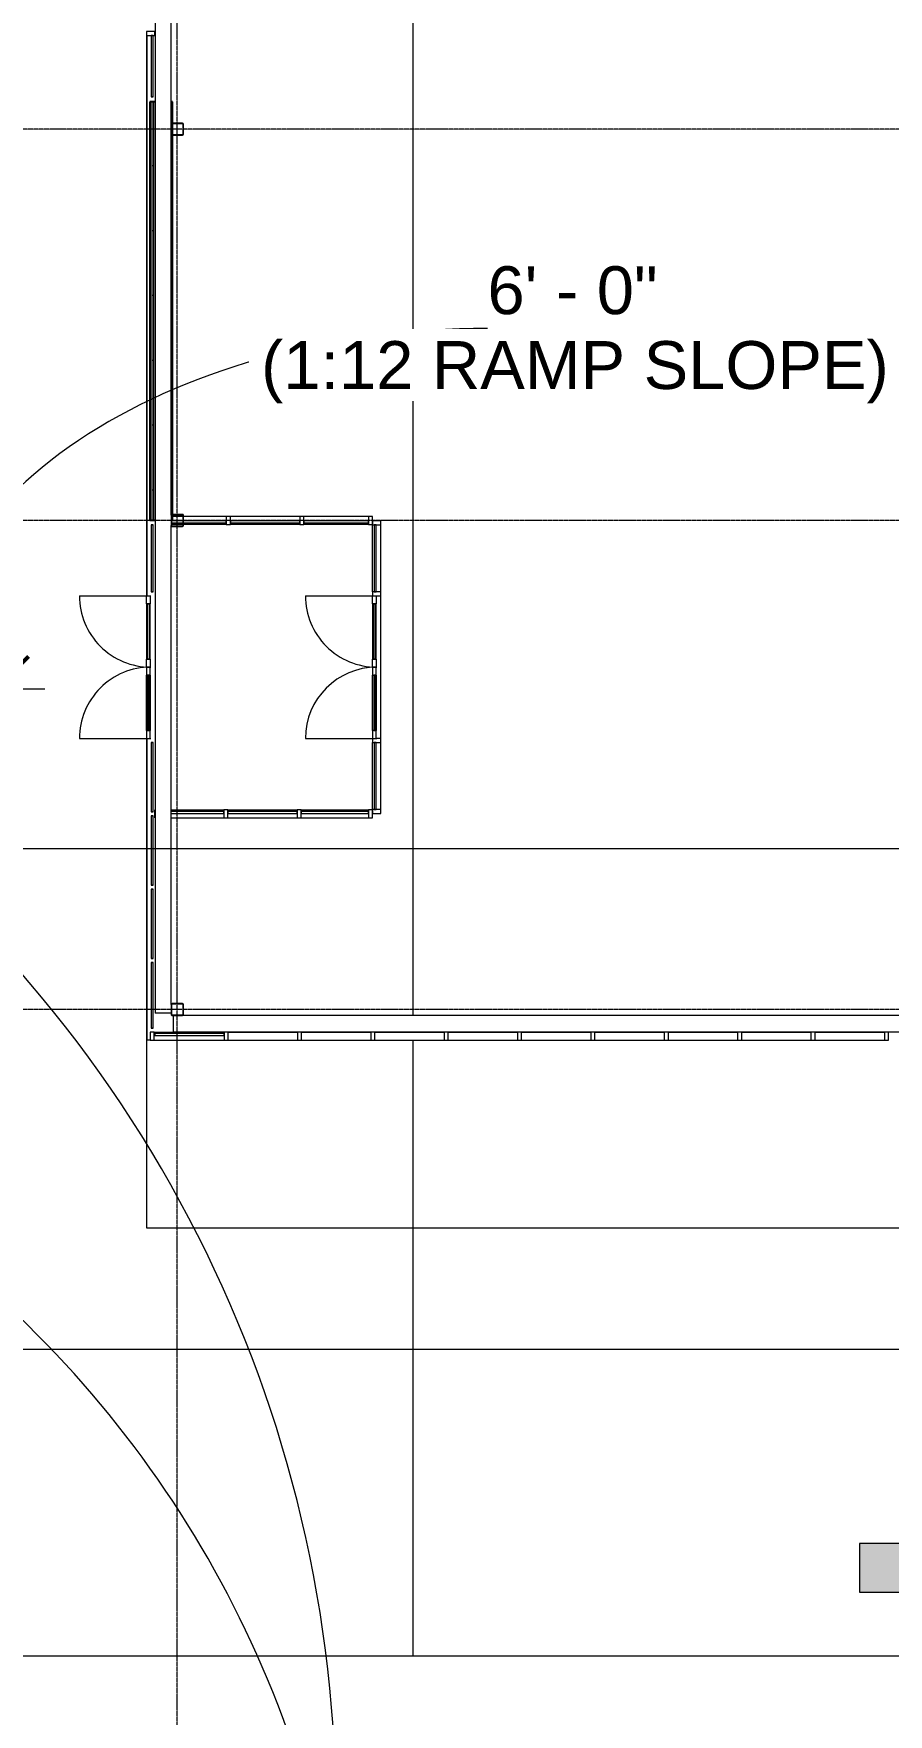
# Model space of a CAD drawing. Header units: inches. Extents: x 19712 to 27543, y -26063 to -18659.
# Drawn here: x 22002 to 22423, y -23132 to -22303 of the extents above; entities that cross this region are included whole.
import ezdxf

# ---------------------------------------------------------------- set-up
doc = ezdxf.new("R2010")
doc.units = ezdxf.units.IN
doc.header["$MEASUREMENT"] = 0
doc.linetypes.add('Grid Line 1_2_', pattern=[0.875, 0.5, -0.125, 0.125, -0.125])
for name, color, linetype, lineweight in [('A-ANNO-DIMS', 211, 'Continuous', 9), ('A-ANNO-DIMS-256', 211, 'Continuous', 9), ('A-DETL', 90, 'Continuous', 9), ('A-DOOR', 31, 'Continuous', 9), ('A-GLAZ-CURT', 52, 'Continuous', 9), ('A-GLAZ-CWMG', 51, 'Continuous', 9), ('A-WALL', 113, 'Continuous', 9), ('A-WALL-PATT', 111, 'Continuous', 25), ('C-BLDG-PADS', 91, 'Continuous', 9), ('C-TOPO', 7, 'Continuous', 9), ('Conc', 7, 'Continuous', 9), ('EOP-PR', 4, 'Continuous', 9), ('G-ANNO-SYMB', 111, 'Continuous', 9), ('G-ANNO-TEXT', 231, 'Continuous', 9), ('L-SITE-WALL', 31, 'Continuous', 9), ('S-BEAM', 12, 'Continuous', 9), ('S-COLS', 52, 'Continuous', 9), ('S-GRID', 1, 'Continuous', 9)]:
    doc.layers.add(name, color=color, linetype=linetype, lineweight=lineweight)
doc.styles.add('Arial', font='arial.ttf', dxfattribs={"height": 23.60479})
doc.dimstyles.new('Linear_-_3_32__Arial', dxfattribs={"dimscale": 12, "dimtxt": 24, "dimasz": 2.666667, "dimexe": 2, "dimexo": 1.333333, "dimgap": 1.333333, "dimtad": 1, "dimdec": 0, "dimzin": 1, "dimdsep": 46, "dimlunit": 4, "dimtxsty": 'Arial', "dimblk1": 'OBLIQUE', "dimblk2": 'OBLIQUE', "dimsah": 1, "dimcen": 0.09, "dimdle": 2, "dimazin": 0, "dimtfac": 1, "dimtdec": 4, "dimtix": 1, "dimtmove": 1, "dimatfit": 3, "dimfxl": 1, "dimtvp": 1, "dimtfill": 1, "dimfrac": 2, "dimtolj": 1, "dimtzin": 0, "dimarcsym": 2})

# ---------------------------------------------------------------- blocks, each defined once
blk = doc.blocks.new('Girt_C - 8_D-948188-Site Plan - Phase 1')
at = {"layer": 'S-BEAM'}
for p, q in [((22061.64, -20906.05), (22061.64, -22786.18)), ((22069.64, -22540.52), (22069.64, -20906.05)), ((22069.64, -22781.77), (22069.64, -22545.59)), ((22061.83, -22786.18), (22061.64, -22786.18)), ((22069.45, -22786.18), (22061.83, -22786.18)), ((22069.64, -22786.18), (22069.45, -22786.18))]:
    blk.add_line(p, q, dxfattribs=at)
blk = doc.blocks.new('HSS-Hollow Structural Section-Column - HSS6X6X1_4-V13-Site Plan - Phase 1')
at = {"layer": 'S-COLS'}
h = blk.add_hatch(dxfattribs=at)
h.set_pattern_fill('FP_7', color=256, style=0, pattern_type=2)
h.set_pattern_definition([(225, (22072.64, -22784.303), (25.342707, -25.342707), []), (225, (22072.64, -22822.703), (25.342707, -25.342707), [])])
h.paths.add_polyline_path([(-2.53, 3), (-2.86, 2.86), (-3, 2.53), (-2.7, 2.7)], flags=0)
h.paths.add_polyline_path([(2.53, 3), (2.7, 2.7), (3, 2.53), (2.86, 2.86)], flags=0)
h.paths.add_polyline_path([(-2.53, 3), (-2.53, 2.77), (2.53, 2.77), (2.53, 3)], flags=0)
h.paths.add_polyline_path([(3, -2.53), (2.7, -2.7), (2.53, -3), (2.86, -2.86)], flags=0)
h.paths.add_polyline_path([(3, 2.53), (2.77, 2.53), (2.77, -2.53), (3, -2.53)], flags=0)
h.paths.add_polyline_path([(-3, -2.53), (-2.86, -2.86), (-2.53, -3), (-2.7, -2.7)], flags=0)
h.paths.add_polyline_path([(-2.77, 2.53), (-3, 2.53), (-3, -2.53), (-2.77, -2.53)], flags=0)
h.paths.add_polyline_path([(-2.53, -2.77), (-2.53, -3), (2.53, -3), (2.53, -2.77)], flags=0)
at = {"layer": 'S-COLS', "lineweight": 15}
for p, q in [((-3, 2.53), (-3, -2.53)), ((-2.77, -2.53), (-2.77, 2.53)), ((2.53, 3), (-2.53, 3)), ((-2.53, 2.77), (2.53, 2.77)), ((2.77, 2.53), (2.77, -2.53)), ((3, -2.53), (3, 2.53)), ((2.53, -2.77), (-2.53, -2.77)), ((-2.53, -3), (2.53, -3))]:
    blk.add_line(p, q, dxfattribs=at)
for centre, radius, start, end in [((-2.53, 2.53), 0.466, 90, 180), ((-2.53, 2.53), 0.233, 90, 180), ((2.53, 2.53), 0.466, 360, 90), ((2.53, 2.53), 0.233, 0, 90), ((-2.53, -2.53), 0.466, 180, 270), ((-2.53, -2.53), 0.233, 180, 270), ((2.53, -2.53), 0.233, 270, 360), ((2.53, -2.53), 0.466, 270, 360)]:
    blk.add_arc(centre, radius, start, end, dxfattribs=at)
blk = doc.blocks.new('Girt_C - 8_D-948186-Site Plan - Phase 1')
at = {"layer": 'S-BEAM'}
for p, q in [((22070.77, -22787.49), (22070.77, -22787.3)), ((22070.77, -22795.12), (22070.77, -22787.49)), ((23083.36, -22787.3), (22075.17, -22787.3)), ((22070.77, -22795.3), (22070.77, -22795.12)), ((22070.77, -22795.3), (26266.89, -22795.3))]:
    blk.add_line(p, q, dxfattribs=at)
blk = doc.blocks.new('HSS-Hollow Structural Section-Column - HSS6X6X1_4-V23-Site Plan - Phase 1')
at = {"layer": 'S-COLS'}
h = blk.add_hatch(dxfattribs=at)
h.set_pattern_fill('FP_9', color=256, style=0, pattern_type=2)
h.set_pattern_definition([(225, (22072.64, -22543.053), (25.342707, -25.342707), []), (225, (22072.64, -22581.453), (25.342707, -25.342707), [])])
h.paths.add_polyline_path([(-2.53, 3), (-2.86, 2.86), (-3, 2.53), (-2.7, 2.7)], flags=0)
h.paths.add_polyline_path([(2.53, 3), (2.7, 2.7), (3, 2.53), (2.86, 2.86)], flags=0)
h.paths.add_polyline_path([(-2.53, 3), (-2.53, 2.77), (2.53, 2.77), (2.53, 3)], flags=0)
h.paths.add_polyline_path([(-3, -2.53), (-2.86, -2.86), (-2.53, -3), (-2.7, -2.7)], flags=0)
h.paths.add_polyline_path([(-3, 2.53), (-3, -2.53), (-2.77, -2.53), (-2.77, 2.53)], flags=0)
h.paths.add_polyline_path([(3, -2.53), (2.7, -2.7), (2.53, -3), (2.86, -2.86)], flags=0)
h.paths.add_polyline_path([(3, 2.53), (2.77, 2.53), (2.77, -2.53), (3, -2.53)], flags=0)
h.paths.add_polyline_path([(-2.53, -2.77), (-2.53, -3), (2.53, -3), (2.53, -2.77)], flags=0)
at = {"layer": 'S-COLS', "lineweight": 15}
for p, q in [((-3, 2.53), (-3, -2.53)), ((-2.77, -2.53), (-2.77, 2.53)), ((2.53, 3), (-2.53, 3)), ((-2.53, 2.77), (2.53, 2.77)), ((2.77, 2.53), (2.77, -2.53)), ((3, -2.53), (3, 2.53)), ((2.53, -2.77), (-2.53, -2.77)), ((-2.53, -3), (2.53, -3))]:
    blk.add_line(p, q, dxfattribs=at)
for centre, radius, start, end in [((-2.53, 2.53), 0.466, 90, 180), ((-2.53, 2.53), 0.233, 90, 180), ((2.53, 2.53), 0.466, 360, 90), ((2.53, 2.53), 0.233, 0, 90), ((-2.53, -2.53), 0.466, 180, 270), ((-2.53, -2.53), 0.233, 180, 270), ((2.53, -2.53), 0.233, 270, 360), ((2.53, -2.53), 0.466, 270, 360)]:
    blk.add_arc(centre, radius, start, end, dxfattribs=at)
blk = doc.blocks.new('System Panel - Glazed-827433-Site Plan - Phase 1')
at = {"layer": 'A-GLAZ-CURT'}
for p, q in [((17.09375, -0.25), (-17.09375, -0.25)), ((-17.09375, -0.25), (-17.09375, -1.25)), ((-17.09375, -1.25), (-17.09375, -0.25)), ((17.09375, -0.25), (-17.09375, -0.25)), ((-17.09375, -1.25), (17.09375, -1.25)), ((-17.09375, -1.25), (17.09375, -1.25)), ((17.09375, -1.25), (17.09375, -0.25)), ((17.09375, -0.25), (17.09375, -1.25))]:
    blk.add_line(p, q, dxfattribs=at)
blk = doc.blocks.new('Rectangular Mullion - Rectangular Mullion 1-769200-Site Plan - Phase 1')
at = {"layer": 'A-GLAZ-CWMG'}
for p, q in [((22387.27, -22795.43), (22421.45, -22795.43)), ((22387.27, -22799.43), (22421.45, -22799.43))]:
    blk.add_line(p, q, dxfattribs=at)
blk = doc.blocks.new('Rectangular Mullion - Rectangular Mullion 1-V26-Site Plan - Phase 1')
at = {"layer": 'A-GLAZ-CWMG'}
for p, q in [((22061.27, -22795.43), (22095.77, -22795.43)), ((22061.27, -22799.43), (22095.77, -22799.43))]:
    blk.add_line(p, q, dxfattribs=at)
blk = doc.blocks.new('Rectangular Mullion - Rectangular Mullion 1-827436-Site Plan - Phase 1')
at = {"layer": 'A-GLAZ-CWMG', "lineweight": 13}
for p, q in [((-2, 2), (0, 2)), ((-2, -2), (-2, 2)), ((0, 2), (0, -2)), ((0, -2), (-2, -2))]:
    blk.add_line(p, q, dxfattribs=at)
blk = doc.blocks.new('Rectangular Mullion - Rectangular Mullion 1-827430-Site Plan - Phase 1')
at = {"layer": 'A-GLAZ-CWMG', "lineweight": 13}
for p, q in [((-1, 2), (1, 2)), ((-1, -2), (-1, 2)), ((1, 2), (1, -2)), ((1, -2), (-1, -2))]:
    blk.add_line(p, q, dxfattribs=at)
blk = doc.blocks.new('System Panel - Glazed-827441-Site Plan - Phase 1')
at = {"layer": 'A-GLAZ-CURT'}
for p, q in [((-4.83, -0.25), (-10.36, -0.25)), ((-4.83, -0.25), (-10.36, -0.25)), ((-10.36, -1.25), (-4.83, -1.25)), ((-10.36, -1.25), (-4.83, -1.25)), ((16.59, -0.25), (-4.59, -0.25)), ((16.59, -0.25), (-4.59, -0.25)), ((-4.59, -1.25), (16.59, -1.25)), ((-4.59, -1.25), (16.59, -1.25)), ((16.59, -1.25), (16.59, -0.25)), ((16.59, -0.25), (16.59, -1.25))]:
    blk.add_line(p, q, dxfattribs=at)
blk = doc.blocks.new('System Panel - Glazed-V36-Site Plan - Phase 1')
at = {"layer": 'A-GLAZ-CURT'}
for p, q in [((17.09375, -0.25), (-17.09375, -0.25)), ((-17.09375, -0.25), (-17.09375, -1.25)), ((-17.09375, -1.25), (-17.09375, -0.25)), ((17.09375, -0.25), (-17.09375, -0.25)), ((-17.09375, -1.25), (17.09375, -1.25)), ((-17.09375, -1.25), (17.09375, -1.25)), ((17.09375, -1.25), (17.09375, -0.25)), ((17.09375, -0.25), (17.09375, -1.25))]:
    blk.add_line(p, q, dxfattribs=at)
blk = doc.blocks.new('System Panel - Glazed-840710-Site Plan - Phase 1')
at = {"layer": 'A-GLAZ-CURT'}
for p, q in [((16, -0.25), (-16, -0.25)), ((-16, -0.25), (-16, -1.25)), ((-16, -1.25), (-16, -0.25)), ((16, -0.25), (-16, -0.25)), ((-16, -1.25), (16, -1.25)), ((-16, -1.25), (16, -1.25)), ((16, -1.25), (16, -0.25)), ((16, -0.25), (16, -1.25))]:
    blk.add_line(p, q, dxfattribs=at)
blk = doc.blocks.new('Rectangular Mullion - Rectangular Mullion 1-V37-Site Plan - Phase 1')
at = {"layer": 'A-GLAZ-CWMG'}
for p, q in [((22075.41, -22541.05), (22070.27, -22541.05)), ((22096.83, -22541.05), (22075.64, -22541.05)), ((22075.41, -22545.05), (22069.87, -22545.05)), ((22096.83, -22545.05), (22075.64, -22545.05))]:
    blk.add_line(p, q, dxfattribs=at)
blk = doc.blocks.new('Rectangular Mullion - Rectangular Mullion 1-769211-Site Plan - Phase 1')
at = {"layer": 'A-GLAZ-CWMG'}
for p, q in [((22794.39, -22459.04), (22794.39, -22493.23)), ((22798.39, -22459.04), (22798.39, -22493.23))]:
    blk.add_line(p, q, dxfattribs=at)
blk = doc.blocks.new('Rectangular Mullion - Rectangular Mullion 1-840709-Site Plan - Phase 1')
at = {"layer": 'A-GLAZ-CWMG'}
for p, q in [((22167.02, -22541.05), (22135.02, -22541.05)), ((22167.02, -22545.05), (22135.02, -22545.05))]:
    blk.add_line(p, q, dxfattribs=at)
blk = doc.blocks.new('Rectangular Mullion - Rectangular Mullion 1-838588-Site Plan - Phase 1')
at = {"layer": 'A-GLAZ-CWMG', "lineweight": 13}
for p, q in [((-2, 2), (0, 2)), ((-2, -2), (-2, 2)), ((0, 2), (0, -2)), ((0, -2), (-2, -2))]:
    blk.add_line(p, q, dxfattribs=at)
blk = doc.blocks.new('Rectangular Mullion - Rectangular Mullion 1-827464-Site Plan - Phase 1')
at = {"layer": 'A-GLAZ-CWMG', "lineweight": 13}
for p, q in [((-1, 2), (1, 2)), ((-1, -2), (-1, 2)), ((1, 2), (1, -2)), ((1, -2), (-1, -2))]:
    blk.add_line(p, q, dxfattribs=at)
blk = doc.blocks.new('System Panel - Glazed-827432-Site Plan - Phase 1')
at = {"layer": 'A-GLAZ-CURT'}
for p, q in [((16.53125, -0.25), (-16.53125, -0.25)), ((-16.53125, -0.25), (-16.53125, -1.25)), ((-16.53125, -1.25), (-16.53125, -0.25)), ((16.53125, -0.25), (-16.53125, -0.25)), ((-16.53125, -1.25), (16.53125, -1.25)), ((-16.53125, -1.25), (16.53125, -1.25)), ((16.53125, -1.25), (16.53125, -0.25)), ((16.53125, -0.25), (16.53125, -1.25))]:
    blk.add_line(p, q, dxfattribs=at)
blk = doc.blocks.new('Door_Single_Storefront - one-827478-Site Plan - Phase 1')
at = {"layer": 'A-DOOR'}
for p, q in [((-17.59375, -35.1875), (-17.59375, 0)), ((-17.59375, -2), (-17.59375, -0.25)), ((-17.59375, -0.25), (-13.59375, -0.25)), ((-13.59375, -2), (-17.59375, -2)), ((-13.59375, -0.25), (-13.59375, -2)), ((13.59375, -0.25), (-13.59375, -0.25)), ((-13.59375, -1.5), (-13.59375, -0.75)), ((-13.59375, -0.75), (13.59375, -0.75)), ((13.59375, -1.5), (-13.59375, -1.5)), ((-13.59375, -2), (13.59375, -2)), ((13.59375, -2), (13.59375, -0.25)), ((13.59375, -0.25), (17.59375, -0.25)), ((13.59375, -0.75), (13.59375, -1.5)), ((17.59375, -2), (13.59375, -2)), ((17.59375, -0.25), (17.59375, -2))]:
    blk.add_line(p, q, dxfattribs=at)
blk.add_arc((-17.59375, 0), 35.1875, 270, 0, dxfattribs=at)
blk = doc.blocks.new('Door_Single_Storefront - one-827479-Site Plan - Phase 1')
at = {"layer": 'A-DOOR'}
for p, q in [((-17.59375, 35.1875), (-17.59375, 0)), ((-13.59375, 2), (-17.59375, 2)), ((-17.59375, 2), (-17.59375, 0.25)), ((-17.59375, 0.25), (-13.59375, 0.25)), ((-13.59375, 0.25), (-13.59375, 2)), ((-13.59375, 2), (13.59375, 2)), ((13.59375, 1.5), (-13.59375, 1.5)), ((-13.59375, 1.5), (-13.59375, 0.75)), ((-13.59375, 0.75), (13.59375, 0.75)), ((13.59375, 0.25), (-13.59375, 0.25)), ((17.59375, 2), (13.59375, 2)), ((13.59375, 2), (13.59375, 0.25)), ((13.59375, 0.75), (13.59375, 1.5)), ((13.59375, 0.25), (17.59375, 0.25)), ((17.59375, 0.25), (17.59375, 2))]:
    blk.add_line(p, q, dxfattribs=at)
blk.add_arc((-17.59375, 0), 35.1875, 360, 90, dxfattribs=at)
blk = doc.blocks.new('Rectangular Mullion - Rectangular Mullion 1-785048-Site Plan - Phase 1')
at = {"layer": 'A-GLAZ-CWMG'}
for p, q in [((22169.02, -22578.24), (22169.02, -22545.18)), ((22173.02, -22578.24), (22173.02, -22545.18))]:
    blk.add_line(p, q, dxfattribs=at)
blk = doc.blocks.new('Rectangular Mullion - Rectangular Mullion 1-769212-Site Plan - Phase 1')
at = {"layer": 'A-GLAZ-CWMG'}
blk.add_line((22173.02, -22615.43), (22173.02, -22580.24), dxfattribs=at)
blk = doc.blocks.new('Rectangular Mullion - Rectangular Mullion 1-769213-Site Plan - Phase 1')
at = {"layer": 'A-GLAZ-CWMG'}
blk.add_line((22173.02, -22650.62), (22173.02, -22615.43), dxfattribs=at)
blk = doc.blocks.new('Rectangular Mullion - Rectangular Mullion 1-785049-Site Plan - Phase 1')
at = {"layer": 'A-GLAZ-CWMG'}
for p, q in [((22169.02, -22685.68), (22169.02, -22652.62)), ((22173.02, -22685.68), (22173.02, -22652.62))]:
    blk.add_line(p, q, dxfattribs=at)
blk = doc.blocks.new('Rectangular Mullion - Rectangular Mullion 1-838711-Site Plan - Phase 1')
at = {"layer": 'A-GLAZ-CWMG', "lineweight": 13}
for p, q in [((-2, 2), (0, 2)), ((-2, -2), (-2, 2)), ((0, 2), (0, -2)), ((0, -2), (-2, -2))]:
    blk.add_line(p, q, dxfattribs=at)
blk = doc.blocks.new('Rectangular Mullion - Rectangular Mullion 1-838712-Site Plan - Phase 1')
at = {"layer": 'A-GLAZ-CWMG', "lineweight": 13}
for p, q in [((0, 2), (-2, 2)), ((-2, 2), (-2, -2)), ((0, -2), (0, 2)), ((-2, -2), (0, -2))]:
    blk.add_line(p, q, dxfattribs=at)
blk = doc.blocks.new('Rectangular Mullion - Rectangular Mullion 1-V38-Site Plan - Phase 1')
at = {"layer": 'A-GLAZ-CWMG', "lineweight": 13}
for p, q in [((-1, 2), (1, 2)), ((-1, -2), (-1, 2)), ((1, 0.25), (1, -2)), ((1, -2), (-1, -2))]:
    blk.add_line(p, q, dxfattribs=at)
blk = doc.blocks.new('Rectangular Mullion - Rectangular Mullion 1-V39-Site Plan - Phase 1')
at = {"layer": 'A-GLAZ-CWMG', "lineweight": 13}
for p, q in [((-1, 2), (1, 2)), ((-1, -2), (-1, 0.25)), ((1, 2), (1, -2)), ((1, -2), (-1, -2))]:
    blk.add_line(p, q, dxfattribs=at)
blk = doc.blocks.new('System Panel - Glazed-V40-Site Plan - Phase 1')
at = {"layer": 'A-GLAZ-CURT'}
for p, q in [((16.59375, -0.25), (-16.59375, -0.25)), ((-16.59375, -0.25), (-16.59375, -1.25)), ((-16.59375, -1.25), (-16.59375, -0.25)), ((16.59375, -0.25), (-16.59375, -0.25)), ((-16.59375, -1.25), (16.59375, -1.25)), ((-16.59375, -1.25), (16.59375, -1.25)), ((16.59375, -1.25), (16.59375, -0.25)), ((16.59375, -0.25), (16.59375, -1.25))]:
    blk.add_line(p, q, dxfattribs=at)
blk = doc.blocks.new('System Panel - Glazed-840367-Site Plan - Phase 1')
at = {"layer": 'A-GLAZ-CURT'}
for p, q in [((9.94, -0.25), (-16.06, -0.25)), ((-16.06, -0.25), (-16.06, -1.25)), ((-16.06, -1.25), (-16.06, -0.25)), ((9.94, -0.25), (-16.06, -0.25)), ((-16.06, -1.25), (9.94, -1.25)), ((-16.06, -1.25), (9.94, -1.25))]:
    blk.add_line(p, q, dxfattribs=at)
blk = doc.blocks.new('Rectangular Mullion - Rectangular Mullion 1-769210-Site Plan - Phase 1')
at = {"layer": 'A-GLAZ-CWMG'}
for p, q in [((22794.39, -22495.23), (22794.39, -22528.42)), ((22798.39, -22495.23), (22798.39, -22528.42))]:
    blk.add_line(p, q, dxfattribs=at)
blk = doc.blocks.new('Rectangular Mullion - Rectangular Mullion 1-840366-Site Plan - Phase 1')
at = {"layer": 'A-GLAZ-CWMG'}
for p, q in [((22061.52, -22689.8), (22061.52, -22685.8)), ((22061.52, -22685.8), (22061.64, -22685.8)), ((22061.52, -22689.8), (22061.64, -22689.8)), ((22069.64, -22685.8), (22095.64, -22685.8)), ((22069.64, -22689.8), (22095.64, -22689.8))]:
    blk.add_line(p, q, dxfattribs=at)
blk = doc.blocks.new('Rectangular Mullion - Rectangular Mullion 1-838589-Site Plan - Phase 1')
at = {"layer": 'A-GLAZ-CWMG', "lineweight": 13}
for p, q in [((0, 2), (-2, 2)), ((-2, 2), (-2, -2)), ((0, -2), (0, 2)), ((-2, -2), (0, -2))]:
    blk.add_line(p, q, dxfattribs=at)
blk = doc.blocks.new('System Panel - Glazed-V41-Site Plan - Phase 1')
at = {"layer": 'A-GLAZ-CURT'}
for p, q in [((16.53125, 1.25), (-16.53125, 1.25)), ((-16.53125, 1.25), (-16.53125, 0.25)), ((-16.53125, 0.25), (-16.53125, 1.25)), ((16.53125, 1.25), (-16.53125, 1.25)), ((-16.53125, 0.25), (16.53125, 0.25)), ((-16.53125, 0.25), (16.53125, 0.25)), ((16.53125, 0.25), (16.53125, 1.25)), ((16.53125, 1.25), (16.53125, 0.25))]:
    blk.add_line(p, q, dxfattribs=at)
blk = doc.blocks.new('Door_Single_Storefront - one-827452-Site Plan - Phase 1')
at = {"layer": 'A-DOOR'}
for p, q in [((-17.59375, -35.1875), (-17.59375, 0)), ((-17.59375, -2), (-17.59375, -0.25)), ((-17.59375, -0.25), (-13.59375, -0.25)), ((-13.59375, -2), (-17.59375, -2)), ((-13.59375, -0.25), (-13.59375, -2)), ((13.59375, -0.25), (-13.59375, -0.25)), ((-13.59375, -1.5), (-13.59375, -0.75)), ((-13.59375, -0.75), (13.59375, -0.75)), ((13.59375, -1.5), (-13.59375, -1.5)), ((-13.59375, -2), (13.59375, -2)), ((13.59375, -2), (13.59375, -0.25)), ((13.59375, -0.25), (17.59375, -0.25)), ((13.59375, -0.75), (13.59375, -1.5)), ((17.59375, -2), (13.59375, -2)), ((17.59375, -0.25), (17.59375, -2))]:
    blk.add_line(p, q, dxfattribs=at)
blk.add_arc((-17.59375, 0), 35.1875, 270, 0, dxfattribs=at)
blk = doc.blocks.new('Door_Single_Storefront - one-827453-Site Plan - Phase 1')
at = {"layer": 'A-DOOR'}
for p, q in [((-17.59375, 35.1875), (-17.59375, 0)), ((-13.59375, 2), (-17.59375, 2)), ((-17.59375, 2), (-17.59375, 0.25)), ((-17.59375, 0.25), (-13.59375, 0.25)), ((-13.59375, 0.25), (-13.59375, 2)), ((-13.59375, 2), (13.59375, 2)), ((13.59375, 1.5), (-13.59375, 1.5)), ((-13.59375, 1.5), (-13.59375, 0.75)), ((-13.59375, 0.75), (13.59375, 0.75)), ((13.59375, 0.25), (-13.59375, 0.25)), ((17.59375, 2), (13.59375, 2)), ((13.59375, 2), (13.59375, 0.25)), ((13.59375, 0.75), (13.59375, 1.5)), ((13.59375, 0.25), (17.59375, 0.25)), ((17.59375, 0.25), (17.59375, 2))]:
    blk.add_line(p, q, dxfattribs=at)
blk.add_arc((-17.59375, 0), 35.1875, 360, 90, dxfattribs=at)
blk = doc.blocks.new('System Panel - Glazed-V42-Site Plan - Phase 1')
at = {"layer": 'A-GLAZ-CURT'}
for p, q in [((17.09375, 1.25), (-17.09375, 1.25)), ((-17.09375, 1.25), (-17.09375, 0.25)), ((-17.09375, 0.25), (-17.09375, 1.25)), ((17.09375, 1.25), (-17.09375, 1.25)), ((-17.09375, 0.25), (17.09375, 0.25)), ((-17.09375, 0.25), (17.09375, 0.25)), ((17.09375, 0.25), (17.09375, 1.25)), ((17.09375, 1.25), (17.09375, 0.25))]:
    blk.add_line(p, q, dxfattribs=at)
blk = doc.blocks.new('System Panel - Glazed-827485-Site Plan - Phase 1')
at = {"layer": 'A-GLAZ-CURT'}
for p, q in [((16.125, 1.25), (-16.125, 1.25)), ((-16.125, 1.25), (-16.125, 0.25)), ((-16.125, 0.25), (-16.125, 1.25)), ((16.125, 1.25), (-16.125, 1.25)), ((-16.125, 0.25), (16.125, 0.25)), ((-16.125, 0.25), (16.125, 0.25)), ((16.125, 0.25), (16.125, 1.25)), ((16.125, 1.25), (16.125, 0.25))]:
    blk.add_line(p, q, dxfattribs=at)
blk = doc.blocks.new('System Panel - Glazed-827491-Site Plan - Phase 1')
at = {"layer": 'A-GLAZ-CURT'}
for p, q in [((15.125, -0.25), (-15.125, -0.25)), ((-15.125, -0.25), (-15.125, -1.25)), ((-15.125, -1.25), (-15.125, -0.25)), ((15.125, -0.25), (-15.125, -0.25)), ((-15.125, -1.25), (15.125, -1.25)), ((-15.125, -1.25), (15.125, -1.25)), ((15.125, -1.25), (15.125, -0.25)), ((15.125, -0.25), (15.125, -1.25))]:
    blk.add_line(p, q, dxfattribs=at)
blk = doc.blocks.new('Section - 3_32_ x 3_8_-18514-Site Plan - Phase 1')
at = {"layer": 'G-ANNO-SYMB'}
blk.add_hatch(color=256, dxfattribs=at).paths.add_polyline_path([(0, 0.375), (0, 0), (-0.09375, 0), (-0.09375, 0.375)], flags=0)
for p, q in [((0, 0.375), (-0.09375, 0.375)), ((-0.09375, 0.375), (-0.09375, 0)), ((0, 0), (0, 0.375)), ((-0.09375, 0), (0, 0))]:
    blk.add_line(p, q, dxfattribs=at)
blk = doc.blocks.new('DIMBLOCK83-Site Plan - Phase 1')
at = {"layer": 'A-ANNO-DIMS-256', "transparency": 16777216}
for p, q in [((21983.24, -22727.09), (21983.24, -22602.19)), ((21911.24, -22619.56), (21911.24, -22650.19)), ((21911.24, -22626.19), (21911.24, -22619.56)), ((21887.24, -22626.19), (22007.24, -22626.19)), ((21983.24, -22626.19), (21983.24, -22727.09))]:
    blk.add_line(p, q, dxfattribs=at)
at = {"layer": 'A-ANNO-DIMS-256', "lineweight": 50, "transparency": 16777216}
for p, q in [((21911.24, -22626.19), (21927.24, -22610.19)), ((21983.24, -22626.19), (21999.24, -22610.19)), ((21911.24, -22626.19), (21895.24, -22642.19)), ((21983.24, -22626.19), (21967.24, -22642.19))]:
    blk.add_line(p, q, dxfattribs=at)
at = {"layer": 'A-ANNO-DIMS-256', "transparency": 16777216}
blk.add_ellipse((22225.66, -22626.19), major_axis=(278.43, 0), ratio=0.63887, start_param=1.570796, end_param=3.141593, dxfattribs=at)
at = {"layer": 'A-ANNO-DIMS-256', "color": 0, "transparency": 16777216, "insert": (22113.97, -22454.61), "char_height": 23.6048, "width": 368.64, "attachment_point": 1, "line_spacing_factor": 0.938532, "style": 'Arial', "bg_fill": 3, "box_fill_scale": 1.25, "bg_fill_color": 0, "bg_fill_transparency": 0}
blk.add_mtext('(1:12 RAMP SLOPE)', dxfattribs=at)
at = {"layer": 'A-ANNO-DIMS-256', "color": 0, "transparency": 16777216, "insert": (22225.66, -22417.69), "char_height": 23.605, "width": 100.5785, "attachment_point": 1, "line_spacing_factor": 0.938532, "style": 'Arial', "bg_fill": 3, "box_fill_scale": 1.25, "bg_fill_color": 0, "bg_fill_transparency": 0}
blk.add_mtext('6\' - 0"', dxfattribs=at)
blk = doc.blocks.new('_Oblique')
at = {"color": 0, "linetype": 'ByBlock', "lineweight": -2}
blk.add_line((-0.5, -0.5), (0.5, 0.5), dxfattribs=at)

msp = doc.modelspace()

# ---------------------------------------------------------------- hatches: boundary and pattern name
at = {"layer": 'A-WALL-PATT', "lineweight": 9}
h = msp.add_hatch(dxfattribs=at)
h.set_pattern_fill('FP_8', color=256, style=0, pattern_type=2)
h.set_pattern_definition([(0, (0, 0), (0, 32), []), (90, (0, 0), (-32, 2e-15), [])])
h.paths.add_polyline_path([(22060.890225, -22542.92781), (22060.890225, -22336.55281), (22060.140225, -22336.55281), (22060.140225, -22542.92781)], flags=0)

# ---------------------------------------------------------------- linework, layer by layer
at = {"layer": 'A-DETL'}
for p, q in [((22189.015225, -22787.303518), (22189.015225, -21413.24031)), ((22189.015225, -22795.42781), (22189.015225, -22795.302102)), ((22189.015225, -23103.085554), (22189.015225, -22799.42781))]:
    msp.add_line(p, q, dxfattribs=at)
at = {"layer": 'A-WALL'}
for p, q in [((22059.265225, -22336.55281), (22059.265225, -22542.92781)), ((22060.140225, -22336.55281), (22060.140225, -22542.92781)), ((22060.890225, -22336.55281), (22060.890225, -22542.92781))]:
    msp.add_line(p, q, dxfattribs=at)
at = {"layer": 'C-BLDG-PADS'}
for p, q in [((22057.640225, -22303.92781), (22057.640225, -22580.24031)), ((22057.640225, -22650.61531), (22057.640225, -22799.30281)), ((22057.640225, -22799.30281), (22059.265225, -22799.30281))]:
    msp.add_line(p, q, dxfattribs=at)
at = {"layer": 'C-TOPO'}
for p, q in [((22057.640625, -22580.24031), (22057.640625, -22303.92781)), ((22057.640625, -22799.302734), (22057.640625, -22650.61531)), ((22057.640625, -22799.302734), (22059.265225, -22799.302734))]:
    msp.add_line(p, q, dxfattribs=at)
at = {"layer": 'Conc'}
for p, q in [((22057.515225, -22799.42781), (22057.515225, -22892.067479)), ((22057.515225, -22892.067479), (22796.265225, -22892.067479)), ((26285.490625, -22952.067479), (21911.235225, -22952.067479))]:
    msp.add_line(p, q, dxfattribs=at)
at = {"layer": 'EOP-PR'}
msp.add_line((21875.235225, -23103.085554), (23200.60772, -23103.085554), dxfattribs=at)
at = {"layer": 'G-ANNO-SYMB'}
msp.add_line((27101.502746, -22705.014947), (20024.233411, -22705.014947), dxfattribs=at)
at = {"layer": 'G-ANNO-TEXT', "color": 145}
for centre, radius, start, end in [((21519.103867, -23181.292086), 631.875591, 356.145955505, 50.854340782), ((21626.670082, -23319.633492), 531.596594, 10.389753628, 56.438938877)]:
    msp.add_arc(centre, radius, start, end, dxfattribs=at)
at = {"layer": 'L-SITE-WALL', "lineweight": 25}
for p, q in [((22061.681758, -22336.55281), (22059.015225, -22336.55281)), ((22059.015225, -22336.55281), (22059.015225, -22542.92781)), ((22070.265225, -22336.55281), (22069.615105, -22336.55281)), ((22070.265225, -22540.05281), (22070.265225, -22336.55281)), ((22070.265225, -22542.92781), (22070.265225, -22540.2785)), ((22059.015225, -22542.92781), (22061.674225, -22542.92781)), ((22069.873225, -22542.92781), (22070.265225, -22542.92781))]:
    msp.add_line(p, q, dxfattribs=at)
at = {"layer": 'S-COLS', "lineweight": 15}
for p, q in [((22069.873225, -22352.58681), (22069.873225, -22347.51881)), ((22075.174225, -22347.05281), (22070.106225, -22347.05281)), ((22070.106225, -22347.28581), (22075.174225, -22347.28581)), ((22075.407225, -22347.51881), (22075.407225, -22352.58681)), ((22075.640225, -22352.58681), (22075.640225, -22347.51881)), ((22075.174225, -22352.81981), (22070.106225, -22352.81981)), ((22070.106225, -22353.05281), (22075.174225, -22353.05281))]:
    msp.add_line(p, q, dxfattribs=at)
for centre, radius, start, end in [((22070.106225, -22347.51881), 0.466, 90, 180), ((22070.106225, -22347.51881), 0.233, 90, 180), ((22075.174225, -22347.51881), 0.466, 0, 90), ((22075.174225, -22347.51881), 0.233, 0, 90), ((22070.106225, -22352.58681), 0.466, 180, 270), ((22070.106225, -22352.58681), 0.233, 180, 270), ((22075.174225, -22352.58681), 0.466, 270, 0), ((22075.174225, -22352.58681), 0.233, 270, 0)]:
    msp.add_arc(centre, radius, start, end, dxfattribs=at)
at = {"layer": 'S-GRID', "linetype": 'Grid Line 1_2_'}
for p, q in [((22072.640225, -23874.70128), (22072.640225, -18787.198833)), ((27542.721343, -22350.05281), (19848.989376, -22350.05281)), ((27542.721343, -22543.05281), (19848.989376, -22543.05281)), ((27542.721343, -22784.30281), (19848.989376, -22784.30281))]:
    msp.add_line(p, q, dxfattribs=at)

# ---------------------------------------------------------------- block references
at = {"layer": 'A-DOOR'}
for name, p, rotation in [('Door_Single_Storefront - one-827452-Site Plan - Phase 1', (22059.515225, -22597.83406), 270), ('Door_Single_Storefront - one-827478-Site Plan - Phase 1', (22171.015225, -22597.83406), 270), ('Door_Single_Storefront - one-827453-Site Plan - Phase 1', (22059.515225, -22633.02156), 90), ('Door_Single_Storefront - one-827479-Site Plan - Phase 1', (22171.015225, -22633.02156), 89.99999999999999)]:
    msp.add_blockref(name, p, dxfattribs=dict(at, rotation=rotation))
at = {"layer": 'A-GLAZ-CURT'}
for name, p, rotation in [('System Panel - Glazed-827491-Site Plan - Phase 1', (22059.515225, -22319.05281), 89.99999999996432), ('System Panel - Glazed-V41-Site Plan - Phase 1', (22059.515225, -22561.70906), 270), ('System Panel - Glazed-827432-Site Plan - Phase 1', (22171.015225, -22561.70906), 270), ('System Panel - Glazed-V42-Site Plan - Phase 1', (22059.515225, -22669.70906), 270), ('System Panel - Glazed-827432-Site Plan - Phase 1', (22171.015225, -22669.14656), 270), ('System Panel - Glazed-V42-Site Plan - Phase 1', (22059.515225, -22705.89656), 270), ('System Panel - Glazed-840367-Site Plan - Phase 1', (22079.577725, -22687.80281), 180), ('System Panel - Glazed-V36-Site Plan - Phase 1', (22114.733975, -22687.80281), 180), ('System Panel - Glazed-V40-Site Plan - Phase 1', (22150.421475, -22687.80281), 180), ('System Panel - Glazed-V42-Site Plan - Phase 1', (22059.515225, -22742.08406), 270), ('System Panel - Glazed-827485-Site Plan - Phase 1', (22059.515225, -22777.30281), 270), ('System Panel - Glazed-827433-Site Plan - Phase 1', (22078.671475, -22797.42781), 180)]:
    msp.add_blockref(name, p, dxfattribs=dict(at, rotation=rotation))
for name, p in [('System Panel - Glazed-827441-Site Plan - Phase 1', (22080.233975, -22543.05281)), ('System Panel - Glazed-V36-Site Plan - Phase 1', (22115.921475, -22543.05281)), ('System Panel - Glazed-840710-Site Plan - Phase 1', (22151.015225, -22543.05281))]:
    msp.add_blockref(name, p, dxfattribs=at)
at = {"layer": 'A-GLAZ-CWMG', "extrusion": (0, 0, -1)}
for name, p, rotation in [('Rectangular Mullion - Rectangular Mullion 1-827436-Site Plan - Phase 1', (-22059.515225, -22301.92781), 90.00000000003568), ('Rectangular Mullion - Rectangular Mullion 1-827464-Site Plan - Phase 1', (-22097.827725, -22543.05281), 180), ('Rectangular Mullion - Rectangular Mullion 1-827464-Site Plan - Phase 1', (-22134.015225, -22543.05281), 180), ('Rectangular Mullion - Rectangular Mullion 1-838588-Site Plan - Phase 1', (-22169.015225, -22543.05281), 180), ('Rectangular Mullion - Rectangular Mullion 1-V38-Site Plan - Phase 1', (-22171.015225, -22579.24031), 270), ('Rectangular Mullion - Rectangular Mullion 1-V39-Site Plan - Phase 1', (-22171.015225, -22651.61531), 270), ('Rectangular Mullion - Rectangular Mullion 1-838711-Site Plan - Phase 1', (-22171.015225, -22687.67781), 270)]:
    msp.add_blockref(name, p, dxfattribs=dict(at, rotation=rotation))
at = {"layer": 'A-GLAZ-CWMG'}
for name, p in [('Rectangular Mullion - Rectangular Mullion 1-V37-Site Plan - Phase 1', (0, 0)), ('Rectangular Mullion - Rectangular Mullion 1-840709-Site Plan - Phase 1', (0, 0)), ('Rectangular Mullion - Rectangular Mullion 1-785048-Site Plan - Phase 1', (0, 0)), ('Rectangular Mullion - Rectangular Mullion 1-769212-Site Plan - Phase 1', (0, 0)), ('Rectangular Mullion - Rectangular Mullion 1-769213-Site Plan - Phase 1', (0, 0)), ('Rectangular Mullion - Rectangular Mullion 1-785049-Site Plan - Phase 1', (0, 0)), ('Rectangular Mullion - Rectangular Mullion 1-840366-Site Plan - Phase 1', (0, 0)), ('Rectangular Mullion - Rectangular Mullion 1-838589-Site Plan - Phase 1', (22169.015225, -22687.80281)), ('Rectangular Mullion - Rectangular Mullion 1-V26-Site Plan - Phase 1', (0, 0)), ('Rectangular Mullion - Rectangular Mullion 1-769200-Site Plan - Phase 1', (-289.5, 0)), ('Rectangular Mullion - Rectangular Mullion 1-769200-Site Plan - Phase 1', (-253.3125, 0)), ('Rectangular Mullion - Rectangular Mullion 1-769200-Site Plan - Phase 1', (-217.125, 0)), ('Rectangular Mullion - Rectangular Mullion 1-769200-Site Plan - Phase 1', (-180.9375, 0)), ('Rectangular Mullion - Rectangular Mullion 1-769200-Site Plan - Phase 1', (-144.75, 0)), ('Rectangular Mullion - Rectangular Mullion 1-769200-Site Plan - Phase 1', (-108.5625, 0)), ('Rectangular Mullion - Rectangular Mullion 1-769200-Site Plan - Phase 1', (-72.375, 0)), ('Rectangular Mullion - Rectangular Mullion 1-769200-Site Plan - Phase 1', (-36.1875, 0)), ('Rectangular Mullion - Rectangular Mullion 1-769200-Site Plan - Phase 1', (0, 0))]:
    msp.add_blockref(name, p, dxfattribs=at)
for name, p, rotation in [('Rectangular Mullion - Rectangular Mullion 1-769211-Site Plan - Phase 1', (44592.058973, 253.337415), 270.0000000000043), ('Rectangular Mullion - Rectangular Mullion 1-838712-Site Plan - Phase 1', (22171.015225, -22543.17781), 89.99999999999999), ('Rectangular Mullion - Rectangular Mullion 1-769211-Site Plan - Phase 1', (-361.403522, -45484.193036), 90.0000000000043), ('Rectangular Mullion - Rectangular Mullion 1-769210-Site Plan - Phase 1', (-361.403522, -45484.193036), 90.00000000000863)]:
    msp.add_blockref(name, p, dxfattribs=dict(at, rotation=rotation))
at = {"layer": 'A-GLAZ-CWMG', "extrusion": (0, 0, -1)}
for name, p in [('Rectangular Mullion - Rectangular Mullion 1-827464-Site Plan - Phase 1', (-22096.640225, -22687.80281)), ('Rectangular Mullion - Rectangular Mullion 1-827464-Site Plan - Phase 1', (-22132.827725, -22687.80281)), ('Rectangular Mullion - Rectangular Mullion 1-827436-Site Plan - Phase 1', (-22059.265225, -22797.42781)), ('Rectangular Mullion - Rectangular Mullion 1-827430-Site Plan - Phase 1', (-22096.765225, -22797.42781)), ('Rectangular Mullion - Rectangular Mullion 1-827430-Site Plan - Phase 1', (-22132.952725, -22797.42781)), ('Rectangular Mullion - Rectangular Mullion 1-827430-Site Plan - Phase 1', (-22169.140225, -22797.42781)), ('Rectangular Mullion - Rectangular Mullion 1-827430-Site Plan - Phase 1', (-22205.327725, -22797.42781)), ('Rectangular Mullion - Rectangular Mullion 1-827430-Site Plan - Phase 1', (-22241.515225, -22797.42781)), ('Rectangular Mullion - Rectangular Mullion 1-827430-Site Plan - Phase 1', (-22277.702725, -22797.42781)), ('Rectangular Mullion - Rectangular Mullion 1-827430-Site Plan - Phase 1', (-22313.890225, -22797.42781)), ('Rectangular Mullion - Rectangular Mullion 1-827430-Site Plan - Phase 1', (-22350.077725, -22797.42781)), ('Rectangular Mullion - Rectangular Mullion 1-827430-Site Plan - Phase 1', (-22386.265225, -22797.42781)), ('Rectangular Mullion - Rectangular Mullion 1-827430-Site Plan - Phase 1', (-22422.452725, -22797.42781))]:
    msp.add_blockref(name, p, dxfattribs=at)
at = {"layer": 'G-ANNO-SYMB', "xscale": 255.9999999999999, "yscale": 255.9999999999999, "zscale": 255.9999999999999, "rotation": 89.99999999999947}
msp.add_blockref('Section - 3_32_ x 3_8_-18514-Site Plan - Phase 1', (22505.173619, -23047.707633), dxfattribs=at)
at = {"layer": 'S-BEAM'}
for name in ['Girt_C - 8_D-948188-Site Plan - Phase 1', 'Girt_C - 8_D-948186-Site Plan - Phase 1']:
    msp.add_blockref(name, (0, 0), dxfattribs=at)
at = {"layer": 'S-COLS', "rotation": 180}
for name, p in [('HSS-Hollow Structural Section-Column - HSS6X6X1_4-V23-Site Plan - Phase 1', (22072.640225, -22543.05281)), ('HSS-Hollow Structural Section-Column - HSS6X6X1_4-V13-Site Plan - Phase 1', (22072.640225, -22784.30281))]:
    msp.add_blockref(name, p, dxfattribs=at)

# ---------------------------------------------------------------- next in the draw order: dimensions: what is measured, and where the dimension line sits
at = {"layer": 'A-ANNO-DIMS'}
dim = msp.add_linear_dim(base=(21983.235225, -22626.187818), p1=(21911.235225, -22603.560401), p2=(21983.235225, -22743.087163), text='<>\\X(1:12 RAMP SLOPE)', dimstyle='Linear_-_3_32__Arial', override={"dimpost": '<>', "dimfxl": 157.008654}, dxfattribs=at)
dim.commit()
dim.dimension.update_dxf_attribs({"geometry": 'DIMBLOCK83-Site Plan - Phase 1', "text_midpoint": (22225.661091, -22449.162741), "dimtype": 160})

doc.saveas('drawing.dxf')
